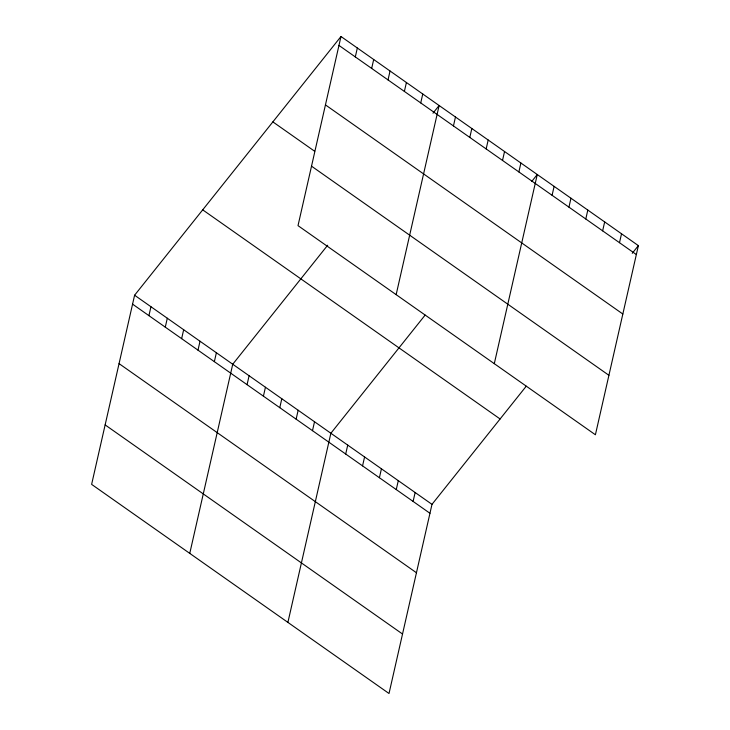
<?xml version="1.0" encoding="UTF-8"?>
<svg xmlns="http://www.w3.org/2000/svg" width="730" height="730" viewBox="0 0 730 730"><rect width="100%" height="100%" fill="white"/><g stroke="black" fill="none" stroke-linecap="round" stroke-linejoin="round"><path stroke-width="1.09" d="M340.983 36.5L298.013 225.643L595.406 434.77L638.376 245.627L340.983 36.5L134.594 295.23L91.624 484.373L389.017 693.5L431.987 504.357L526.239 386.207M148.929 315.652L150.955 306.728M165.281 327.149L167.307 318.234M181.642 338.656L183.668 329.732M197.994 350.154L200.02 341.238M214.355 361.66L216.381 352.736M189.763 553.386L232.733 364.243L327.67 245.225M247.068 384.664L249.094 375.74M263.421 396.162L265.446 387.247M355.309 56.922L357.335 48.007M279.782 407.668L281.807 398.753M371.67 68.419L373.696 59.504M296.134 419.166L298.159 410.251M388.022 79.926L390.048 71.011M312.495 430.673L314.521 421.757M404.384 91.423L406.409 82.508M287.903 622.398L330.873 433.255L425.125 315.104M420.736 102.93L422.761 94.015M345.701 454.024L347.726 445.108M396.153 294.655L439.122 105.512L432.99 113.196M362.554 465.877L364.58 456.953M453.449 125.934L455.474 117.019M379.408 477.721L381.434 468.806M469.81 137.432L471.836 128.517M396.262 489.574L398.288 480.659M486.162 148.938L488.188 140.023M413.107 501.428L415.133 492.513M502.523 160.436L504.549 151.521M518.875 171.942L520.901 163.027M494.292 363.668L537.262 174.525L531.814 181.359M552.09 195.293L554.116 186.378M568.944 207.147L570.97 198.222M585.788 219L587.814 210.076M602.642 230.844L604.668 221.929M619.496 242.698L621.522 233.782M632.244 253.31L638.376 245.627M338.957 45.415L636.35 254.551M325.443 104.892L622.836 314.019M272.874 121.883L314.676 151.274M311.518 166.166L608.911 375.293M202.703 209.848L500.096 418.974M134.594 295.23L431.987 504.357M132.568 304.145L429.961 513.281M119.054 363.622L416.456 572.749M105.138 424.897L402.531 634.023"/></g></svg>
